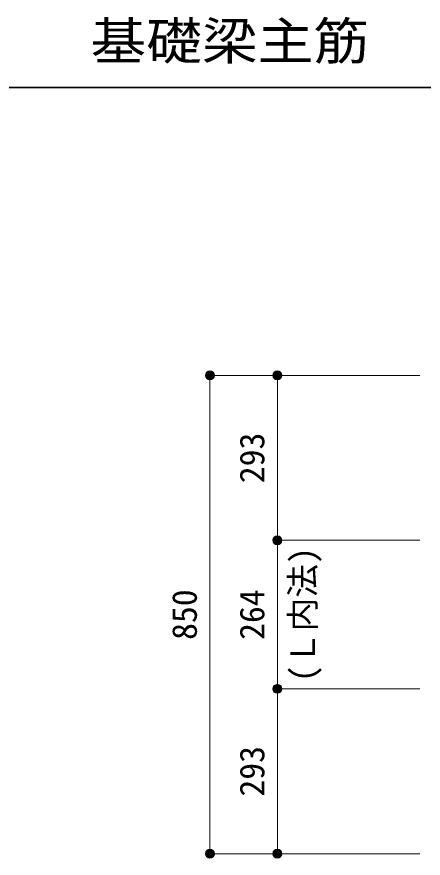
# Model space of a CAD drawing. Units: millimetres at full size, sheet at 1:20. Extents: x -3982 to 3969, y -2797 to 2801.
# Drawn here: x -683 to 39, y -1518 to -22 of the extents above; entities that cross this region are included whole.
import ezdxf
from ezdxf.enums import TextEntityAlignment as Align

# ---------------------------------------------------------------- set-up
doc = ezdxf.new("R2010")
doc.units = ezdxf.units.MM
doc.header["$LTSCALE"] = 20
doc.header["$PDMODE"] = 32
doc.header["$PDSIZE"] = 12
for name, color, linetype, lineweight in [('6-7_文字', 7, 'Continuous', 18), ('6-D_寸法', 4, 'Continuous', 9), ('F-0_枠', 6, 'Continuous', 40)]:
    doc.layers.add(name, color=color, linetype=linetype, lineweight=lineweight)
doc.styles.add('ＭＳ ゴシック', font='')
doc.styles.get('ＭＳ ゴシック').set_extended_font_data('MS Gothic')

msp = doc.modelspace()

# ---------------------------------------------------------------- linework, layer by layer
at = {"layer": '6-D_寸法'}
for p, q in [((-339.74, -659.67), (-219.74, -659.67)), ((-339.74, -659.67), (-339.74, -1509.67)), ((-219.74, -659.67), (33.29, -659.67)), ((-219.74, -659.67), (-219.74, -952.67)), ((-219.74, -952.67), (33.29, -952.67)), ((-219.74, -952.67), (-219.74, -1216.67)), ((-219.74, -1216.67), (33.29, -1216.67)), ((-219.74, -1216.67), (-219.74, -1509.67))]:
    msp.add_line(p, q, dxfattribs=at)
msp.add_lwpolyline([(-339.74, -1509.67), (-219.74, -1509.67), (33.29, -1509.67)], dxfattribs=at)
for centre, radius in [((-339.74, -659.67), 8), ((-339.74, -659.67), 7.2), ((-339.74, -659.67), 6.4), ((-339.74, -659.67), 5.6), ((-339.74, -659.67), 4.8), ((-339.74, -659.67), 4), ((-339.74, -659.67), 3.2), ((-339.74, -659.67), 2.4), ((-219.74, -659.67), 8), ((-219.74, -659.67), 7.2), ((-219.74, -659.67), 6.4), ((-219.74, -659.67), 5.6), ((-219.74, -659.67), 4.8), ((-219.74, -659.67), 4), ((-219.74, -659.67), 3.2), ((-219.74, -659.67), 2.4), ((-339.74, -659.67), 1.6), ((-339.74, -659.67), 0.8), ((-219.74, -659.67), 1.6), ((-219.74, -659.67), 0.8), ((-219.74, -952.67), 8), ((-219.74, -952.67), 7.2), ((-219.74, -952.67), 6.4), ((-219.74, -952.67), 5.6), ((-219.74, -952.67), 4.8), ((-219.74, -952.67), 4), ((-219.74, -952.67), 3.2), ((-219.74, -952.67), 2.4), ((-219.74, -952.67), 1.6), ((-219.74, -952.67), 0.8), ((-219.74, -1216.67), 8), ((-219.74, -1216.67), 7.2), ((-219.74, -1216.67), 6.4), ((-219.74, -1216.67), 5.6), ((-219.74, -1216.67), 4.8), ((-219.74, -1216.67), 4), ((-219.74, -1216.67), 3.2), ((-219.74, -1216.67), 2.4), ((-219.74, -1216.67), 1.6), ((-219.74, -1216.67), 0.8), ((-339.74, -1509.67), 8), ((-339.74, -1509.67), 7.2), ((-339.74, -1509.67), 6.4), ((-339.74, -1509.67), 5.6), ((-339.74, -1509.67), 4.8), ((-339.74, -1509.67), 4), ((-339.74, -1509.67), 3.2), ((-339.74, -1509.67), 2.4), ((-339.74, -1509.67), 1.6), ((-339.74, -1509.67), 0.8), ((-219.74, -1509.67), 8), ((-219.74, -1509.67), 7.2), ((-219.74, -1509.67), 6.4), ((-219.74, -1509.67), 5.6), ((-219.74, -1509.67), 4.8), ((-219.74, -1509.67), 4), ((-219.74, -1509.67), 3.2), ((-219.74, -1509.67), 2.4), ((-219.74, -1509.67), 1.6), ((-219.74, -1509.67), 0.8)]:
    msp.add_circle(centre, radius, dxfattribs=at)
at = {"layer": '6-D_寸法', "color": 7}
for p in [(-339.74, -659.67), (-219.74, -659.67), (-219.74, -952.67), (-219.74, -1216.67), (-339.74, -1509.67), (-219.74, -1509.67)]:
    msp.add_point(p, dxfattribs=at)
at = {"layer": 'F-0_枠', "color": 2, "lineweight": 35}
msp.add_line((-3981.92, -148.03), (2482.4, -148.03), dxfattribs=at)

# ---------------------------------------------------------------- texts
at = {"layer": '6-7_文字', "color": 2, "style": 'ＭＳ ゴシック', "width": 1.1}
msp.add_text('\u3000\u3000基礎梁主筋\u3000６本タイプ', height=65.98, dxfattribs=at).set_placement((-749.76, -118.03), align=Align.BOTTOM_LEFT)
at = {"layer": '6-D_寸法', "style": 'ＭＳ ゴシック'}
for s, p in [('293', (-229.74, -851.17)), ('(Ｌ内法)', (-139.52, -1204.67)), ('850', (-349.74, -1129.67)), ('264', (-229.74, -1129.67)), ('293', (-229.74, -1408.17))]:
    msp.add_text(s, height=43.99, rotation=90, dxfattribs=at).set_placement(p, align=Align.BOTTOM_LEFT)

doc.saveas('drawing.dxf')
